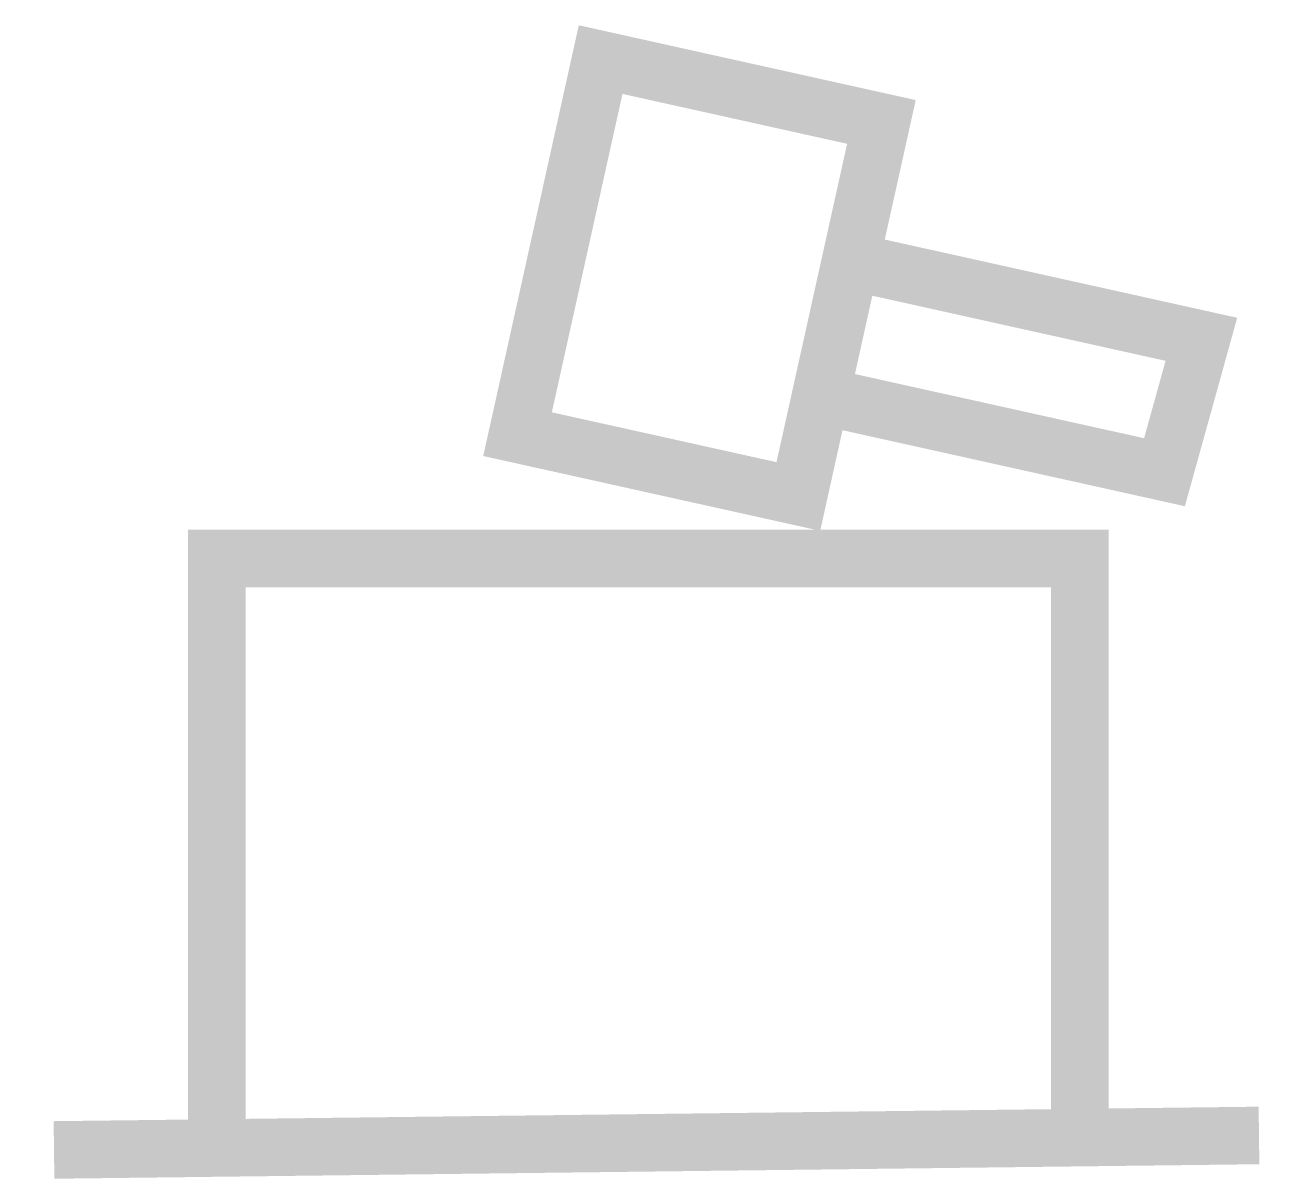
# Model space of a CAD drawing. Extents: x 4.92 to 11.5, y 1.03 to 7.04.
import ezdxf

# ---------------------------------------------------------------- set-up
doc = ezdxf.new("R2010")
doc.units = 0
doc.header["$MEASUREMENT"] = 0
doc.layers.get('0').update_dxf_attribs({"linetype": 'CONTINUOUS'})

msp = doc.modelspace()

# ---------------------------------------------------------------- linework, layer by layer
at = {"const_width": 0.3}
msp.add_lwpolyline([(7.9175, 6.8656), (7.4842, 4.9131), (8.9486, 4.5882), (9.3818, 6.5407)], close=True, dxfattribs=at)
for points in [[(9.1657, 5.8258), (11.0505, 5.4076), (10.858, 4.7147), (8.9732, 5.1329)], [(5.9164, 1.2646), (5.9164, 4.2646), (10.4164, 4.2646), (10.4164, 1.2646)], [(5.0668, 1.1818), (11.3509, 1.2574)]]:
    msp.add_lwpolyline(points, dxfattribs=at)

doc.saveas('drawing.dxf')
